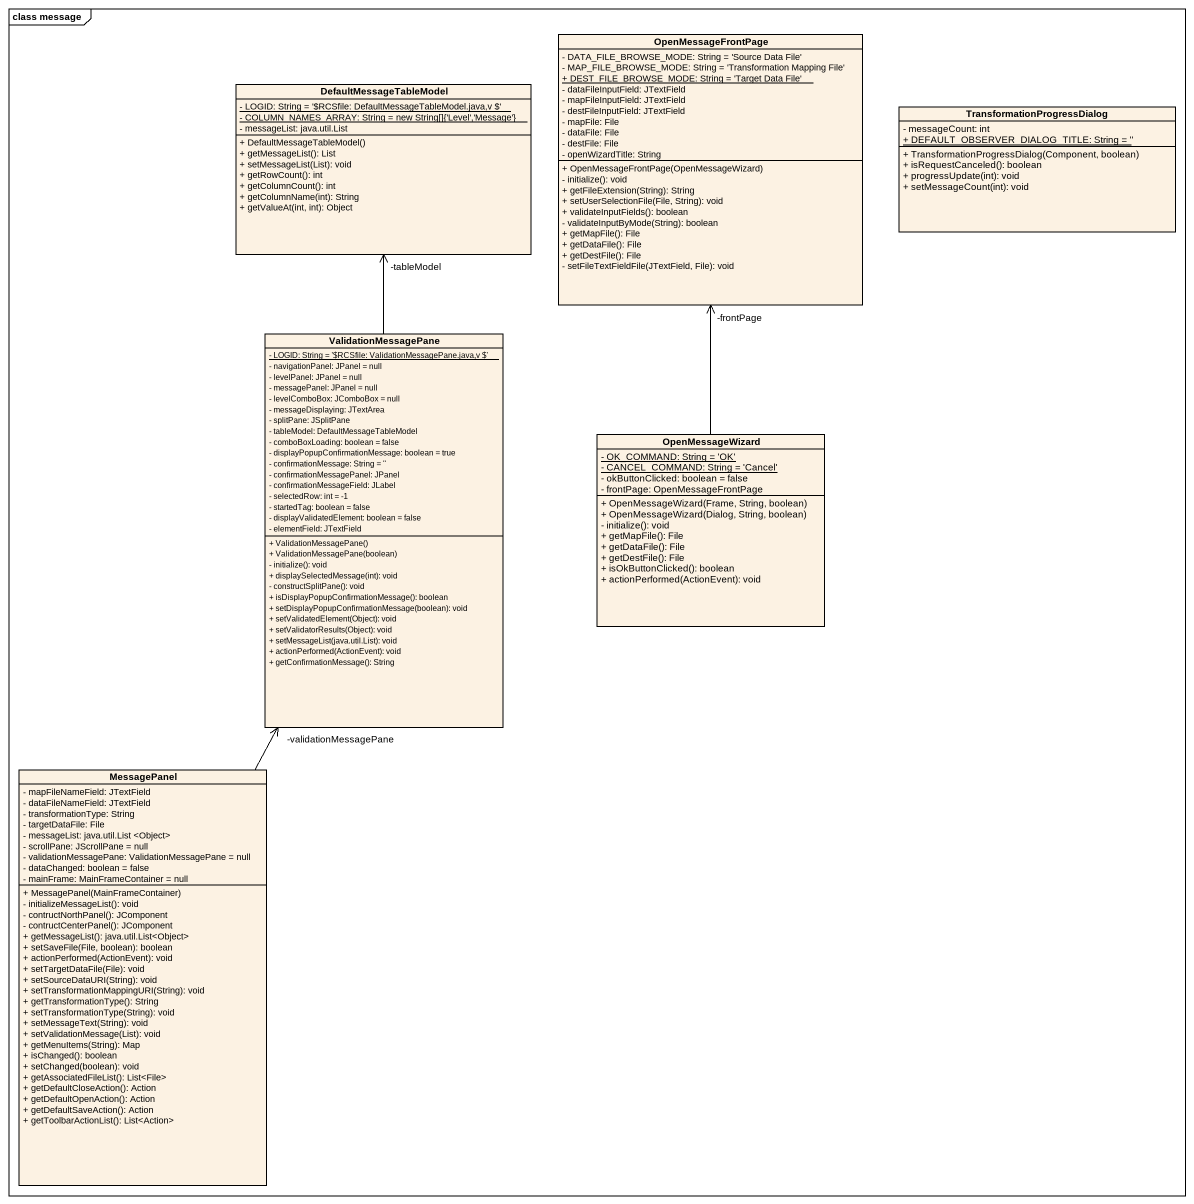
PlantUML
@startuml
mainframe class message
hide circle
hide empty members
skinparam classAttributeIconSize 0
class OpenMessageFrontPage {
  - DATA_FILE_BROWSE_MODE: String = 'Source Data File'
  - MAP_FILE_BROWSE_MODE: String = 'Transformation Mapping File'
  {static} + DEST_FILE_BROWSE_MODE: String = 'Target Data File'
  - dataFileInputField: JTextField
  - mapFileInputField: JTextField
  - destFileInputField: JTextField
  - mapFile: File
  - dataFile: File
  - destFile: File
  - openWizardTitle: String
  + OpenMessageFrontPage(OpenMessageWizard)
  - initialize(): void
  + getFileExtension(String): String
  + setUserSelectionFile(File, String): void
  + validateInputFields(): boolean
  - validateInputByMode(String): boolean
  + getMapFile(): File
  + getDataFile(): File
  + getDestFile(): File
  - setFileTextFieldFile(JTextField, File): void
}
class DefaultMessageTableModel {
  {static} - LOGID: String = '~$RCSfile: DefaultMessageTableModel.java,v $'
  {static} - COLUMN_NAMES_ARRAY: String = new String[]{'Level','Message'}
  - messageList: java.util.List
  + DefaultMessageTableModel()
  + getMessageList(): List
  + setMessageList(List): void
  + getRowCount(): int
  + getColumnCount(): int
  + getColumnName(int): String
  + getValueAt(int, int): Object
}
class TransformationProgressDialog {
  - messageCount: int
  {static} + DEFAULT_OBSERVER_DIALOG_TITLE: String = ''
  + TransformationProgressDialog(Component, boolean)
  + isRequestCanceled(): boolean
  + progressUpdate(int): void
  + setMessageCount(int): void
}
class ValidationMessagePane {
  {static} - LOGID: String = '~$RCSfile: ValidationMessagePane.java,v $'
  - navigationPanel: JPanel = null
  - levelPanel: JPanel = null
  - messagePanel: JPanel = null
  - levelComboBox: JComboBox = null
  - messageDisplaying: JTextArea
  - splitPane: JSplitPane
  - tableModel: DefaultMessageTableModel
  - comboBoxLoading: boolean = false
  - displayPopupConfirmationMessage: boolean = true
  - confirmationMessage: String = ''
  - confirmationMessagePanel: JPanel
  - confirmationMessageField: JLabel
  - selectedRow: int = -1
  - startedTag: boolean = false
  - displayValidatedElement: boolean = false
  - elementField: JTextField
  + ValidationMessagePane()
  + ValidationMessagePane(boolean)
  - initialize(): void
  + displaySelectedMessage(int): void
  - constructSplitPane(): void
  + isDisplayPopupConfirmationMessage(): boolean
  + setDisplayPopupConfirmationMessage(boolean): void
  + setValidatedElement(Object): void
  + setValidatorResults(Object): void
  + setMessageList(java.util.List): void
  + actionPerformed(ActionEvent): void
  + getConfirmationMessage(): String
}
class OpenMessageWizard {
  {static} - OK_COMMAND: String = 'OK'
  {static} - CANCEL_COMMAND: String = 'Cancel'
  - okButtonClicked: boolean = false
  - frontPage: OpenMessageFrontPage
  + OpenMessageWizard(Frame, String, boolean)
  + OpenMessageWizard(Dialog, String, boolean)
  - initialize(): void
  + getMapFile(): File
  + getDataFile(): File
  + getDestFile(): File
  + isOkButtonClicked(): boolean
  + actionPerformed(ActionEvent): void
}
class MessagePanel {
  - mapFileNameField: JTextField
  - dataFileNameField: JTextField
  - transformationType: String
  - targetDataFile: File
  - messageList: java.util.List <Object>
  - scrollPane: JScrollPane = null
  - validationMessagePane: ValidationMessagePane = null
  - dataChanged: boolean = false
  - mainFrame: MainFrameContainer = null
  + MessagePanel(MainFrameContainer)
  - initializeMessageList(): void
  - contructNorthPanel(): JComponent
  - contructCenterPanel(): JComponent
  + getMessageList(): java.util.List<Object>
  + setSaveFile(File, boolean): boolean
  + actionPerformed(ActionEvent): void
  + setTargetDataFile(File): void
  + setSourceDataURI(String): void
  + setTransformationMappingURI(String): void
  + getTransformationType(): String
  + setTransformationType(String): void
  + setMessageText(String): void
  + setValidationMessage(List): void
  + getMenuItems(String): Map
  + isChanged(): boolean
  + setChanged(boolean): void
  + getAssociatedFileList(): List<File>
  + getDefaultCloseAction(): Action
  + getDefaultOpenAction(): Action
  + getDefaultSaveAction(): Action
  + getToolbarActionList(): List<Action>
}
ValidationMessagePane -up-> "-tableModel" DefaultMessageTableModel
OpenMessageWizard -up-> "-frontPage" OpenMessageFrontPage
MessagePanel -up-> "-validationMessagePane" ValidationMessagePane
@enduml
